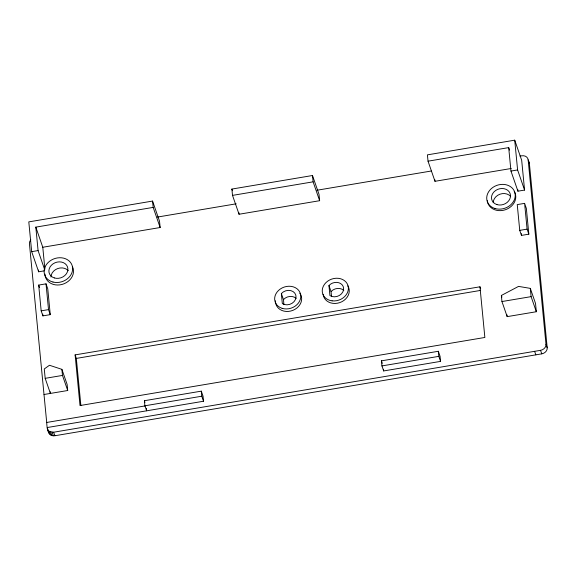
<?xml version="1.0" encoding="UTF-8"?>
<svg xmlns="http://www.w3.org/2000/svg" width="576" height="576" viewBox="0 0 576 576"><rect width="100%" height="100%" fill="white"/><g stroke="black" fill="none" stroke-linecap="round" stroke-linejoin="round"><path stroke-width="0.86" d="M501.365 295.466L518.551 286.394L530.309 288.374L535.529 303.466L536.328 311.731L507.175 316.634L501.948 301.543L501.365 295.466L501.941 297.137M160.142 227.52L153.173 207.396L35.813 227.131L42.782 247.255L160.142 227.52L159.53 221.198L152.561 201.074L28.8 221.882L31.68 251.662L38.65 271.786L44.251 270.842M428.026 161.179L508.694 147.614L510.962 171.065L517.932 191.189L524.57 190.073L521.69 160.301L514.721 140.177L427.421 154.858L428.026 161.179L434.995 181.303L511.236 168.487M231.898 189.065L312.494 175.514L319.025 194.378L319.637 200.7L239.047 214.25L232.51 195.386L231.898 189.065L232.466 190.706M232.51 195.386L313.106 181.836L319.637 200.7M157.248 217.094L236.182 203.818M316.879 190.253L431.28 171.014M519.962 156.103L521.741 155.808A6.048 5.047 -19.1 0 1 528.156 159.876L529.373 163.397L547.2 347.789A6.048 5.047 -19.1 0 1 541.764 353.851L54.9 435.737C47.657 436.91 46.937 427.514 46.706 422.46L29.434 243.734A6.048 5.047 -19.1 0 1 30.823 239.861M31.68 251.662L38.081 250.582L44.755 269.87M510.962 171.065L517.601 169.949L524.57 190.073M38.678 285.077L46.022 283.846L47.765 288.871L50.256 314.647L42.912 315.878L41.17 310.853L38.678 285.077L39.55 287.59M524.599 203.364L517.248 204.602L519.739 230.371L521.482 235.404L528.833 234.166L526.342 208.397L524.599 203.364L527.09 229.133L528.833 234.166M41.17 310.853L48.521 309.614L50.256 314.647M519.739 230.371L527.09 229.133M479.959 286.798L484.862 337.464L80.006 405.547L75.11 354.888L479.959 286.798L480.694 288.907M75.11 354.888L76.327 358.409L480.298 290.462M67.709 390.514L67.126 384.437L61.891 369.346L49.457 365.263L44.273 368.971L45.18 378.338L62.482 375.43L67.709 390.514L44.006 394.502M501.948 301.543L531.108 296.64L536.328 311.731M146.635 410.81L144.893 405.785L144.403 400.709L201.298 391.154L203.04 396.18L203.522 401.242L47.203 427.543M381.442 360.85L438.329 351.281L440.071 356.314L440.561 361.382L383.674 370.944L381.931 365.918L381.442 360.85L382.313 363.362M144.893 405.785L201.787 396.216L203.522 401.242M381.931 365.918L438.818 356.35L440.561 361.382M46.706 422.46L145.267 405.886M47.592 429.43L49.342 431.438L53.611 432.223L540.547 350.33A6.048 5.047 -19.1 0 0 545.983 344.268L528.156 159.876M53.611 432.223L54.9 435.737M508.694 147.614L509.566 150.127M545.983 344.268L547.2 347.789M540.547 350.33L541.764 353.851M534.622 351.324L535.838 354.845M328.961 285.559L329.933 295.589A8.46 7.063 -19.1 0 0 342.842 291.924L343.505 290.074A8.46 7.063 -19.1 0 0 338.868 282.751A8.46 7.063 -19.1 0 0 328.961 285.559L331.049 291.6L331.538 296.611M281.362 293.566L282.334 303.595A8.46 7.063 -19.1 0 0 294.07 301.622A8.46 7.063 -19.1 0 0 293.098 291.593A8.46 7.063 -19.1 0 0 281.362 293.566L283.457 299.599L283.939 304.618M144.403 400.709L144.986 402.386M45.18 378.338L50.407 393.43L50.242 391.723M52.128 432.302L53.345 435.823M50.645 432.036L51.869 435.557M49.342 431.438L50.566 434.959M48.298 430.546L49.522 434.066M47.261 428.148L48.809 432.95M530.309 288.374L531.108 296.64M514.721 140.177L517.601 169.949M517.766 189.454L517.932 191.189M521.309 233.626L521.482 235.404M507.002 314.892L507.175 316.634M434.844 179.726L434.995 181.303M438.329 351.281L438.818 356.35M383.508 369.259L383.674 370.944M312.494 175.514L313.106 181.836M238.896 212.674L239.047 214.25M201.298 391.154L201.787 396.216M152.561 201.074L153.173 207.396M146.39 408.276L146.556 409.968M76.327 358.409L80.878 405.511M61.891 369.346L62.482 375.43M42.782 247.255L44.878 268.97M46.022 283.846L48.521 309.614M35.813 227.131L38.081 250.582M38.477 270.029L38.65 271.786M42.739 314.107L42.912 315.878M528.336 160.999A6.048 5.047 -19.1 0 1 529.373 163.397M514.195 191.398A14.508 12.11 -19.1 0 1 505.454 209.722A14.508 12.11 -19.1 0 1 487.289 200.671M493.222 202.673A9.67 8.078 -19.1 0 1 499.91 194.22A9.67 8.078 -19.1 0 1 510.552 196.358M72.41 266.58A14.508 12.11 -19.1 0 1 62.129 284.414A14.508 12.11 -19.1 0 1 44.993 274.09M50.969 277.034A9.67 8.078 -19.1 0 1 57.658 268.582A9.67 8.078 -19.1 0 1 68.299 270.72M283.457 299.599A8.46 7.063 -19.1 0 1 296.208 298.418M331.049 291.6A8.46 7.063 -19.1 0 1 343.807 290.419M347.825 285.826A13.298 11.102 -19.1 0 1 339.761 302.616A13.298 11.102 -19.1 0 1 323.143 294.278M299.801 293.206A13.298 11.102 -19.1 0 1 293.004 310.306A13.298 11.102 -19.1 0 1 275.645 303.019M275.551 302.299A13.298 11.102 -19.1 0 1 275.522 300.823M54.324 277.934A9.67 8.078 -19.1 0 0 67.867 268.524A9.67 8.078 -19.1 0 0 52.97 263.894A9.67 8.078 -19.1 0 0 54.324 277.934M496.93 204.581A9.67 8.078 -19.1 0 0 510.473 195.163A9.67 8.078 -19.1 0 0 495.569 190.541A9.67 8.078 -19.1 0 0 496.93 204.581M494.906 208.49A14.508 12.11 -19.1 0 0 515.21 194.357A14.508 12.11 -19.1 0 0 492.847 187.43A14.508 12.11 -19.1 0 0 494.906 208.49M53.006 282.046A14.508 12.11 -19.1 0 0 72.526 267.07A14.508 12.11 -19.1 0 0 49.637 261.238A14.508 12.11 -19.1 0 0 53.006 282.046M282.132 308.34A13.298 11.102 -19.1 0 0 300.751 295.402A13.298 11.102 -19.1 0 0 280.267 289.037A13.298 11.102 -19.1 0 0 282.132 308.34M332.122 300.845A13.298 11.102 -19.1 0 0 347.897 285.278A13.298 11.102 -19.1 0 0 325.922 282.643A13.298 11.102 -19.1 0 0 332.122 300.845"/></g></svg>
